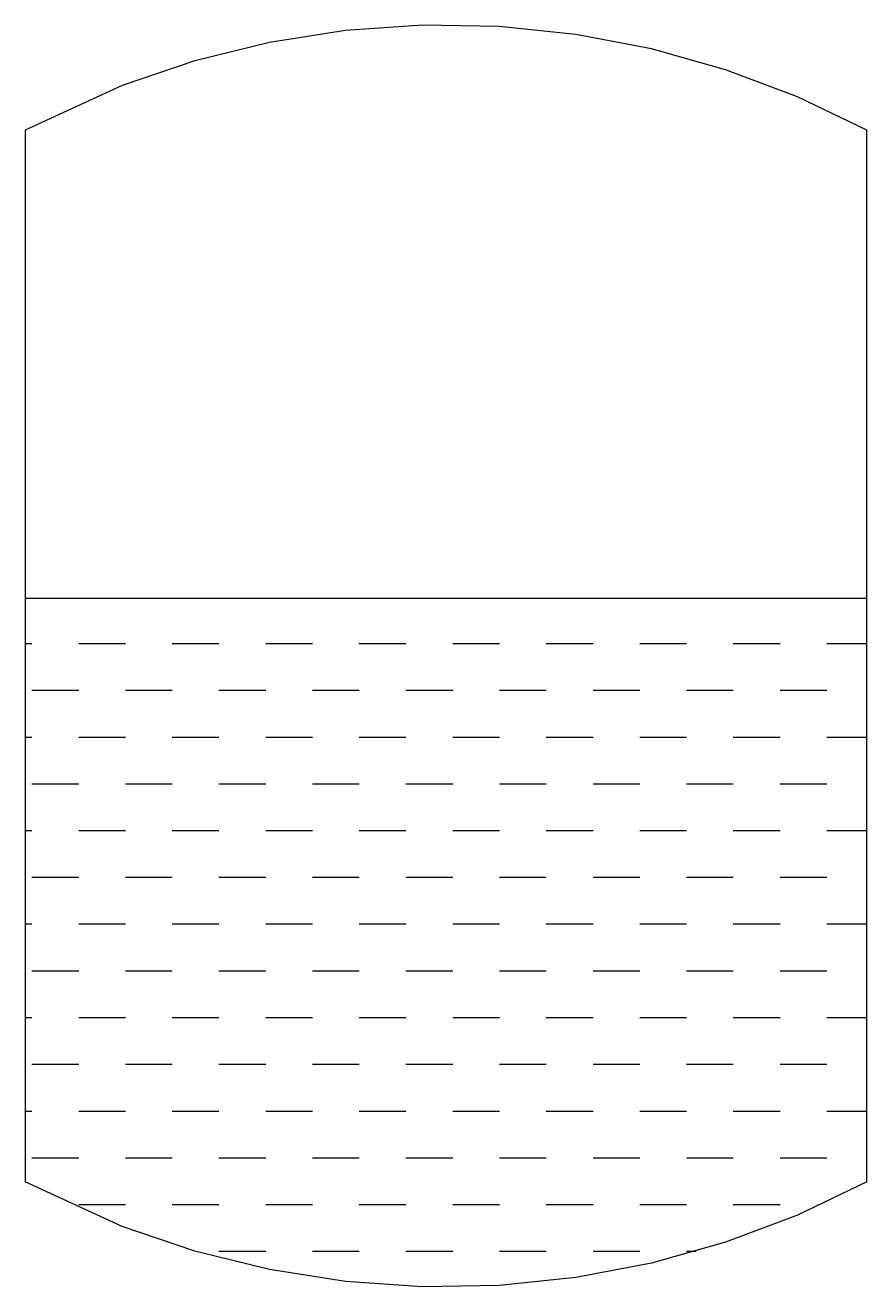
# Model space of a CAD drawing. Header units: millimetres. Extents: x -1553 to 1447, y -2249 to 2249.
import ezdxf

# ---------------------------------------------------------------- set-up
doc = ezdxf.new("R2010")
doc.units = ezdxf.units.MM

msp = doc.modelspace()

# ---------------------------------------------------------------- linework, layer by layer
at = {"color": 0, "linetype": 'ByBlock', "lineweight": -2}
for p, q in [((-1552.8, 1875.1), (-1552.8, -1874.9)), ((-1552.8, 206.3), (1447.2, 206.3)), ((-1552.8, 44.6), (-1528.9, 44.6)), ((-1362.2, 44.6), (-1195.5, 44.6)), ((-1028.8, 44.6), (-862.1, 44.6)), ((-695.4, 44.6), (-528.8, 44.6)), ((-362.1, 44.6), (-195.4, 44.6)), ((-28.7, 44.6), (138, 44.6)), ((304.7, 44.6), (471.4, 44.6)), ((638.1, 44.6), (804.7, 44.6)), ((971.4, 44.6), (1138.1, 44.6)), ((1304.8, 44.6), (1447.2, 44.6)), ((-1528.9, -122.1), (-1362.2, -122.1)), ((-1195.5, -122.1), (-1028.8, -122.1)), ((-862.1, -122.1), (-695.4, -122.1)), ((-528.8, -122.1), (-362.1, -122.1)), ((-195.4, -122.1), (-28.7, -122.1)), ((138, -122.1), (304.7, -122.1)), ((471.4, -122.1), (638.1, -122.1)), ((804.7, -122.1), (971.4, -122.1)), ((1138.1, -122.1), (1304.8, -122.1)), ((-1552.8, -288.8), (-1528.9, -288.8)), ((-1362.2, -288.8), (-1195.5, -288.8)), ((-1028.8, -288.8), (-862.1, -288.8)), ((-695.4, -288.8), (-528.8, -288.8)), ((-362.1, -288.8), (-195.4, -288.8)), ((-28.7, -288.8), (138, -288.8)), ((304.7, -288.8), (471.4, -288.8)), ((638.1, -288.8), (804.7, -288.8)), ((971.4, -288.8), (1138.1, -288.8)), ((1304.8, -288.8), (1447.2, -288.8)), ((-1528.9, -455.5), (-1362.2, -455.5)), ((-1195.5, -455.5), (-1028.8, -455.5)), ((-862.1, -455.5), (-695.4, -455.5)), ((-528.8, -455.5), (-362.1, -455.5)), ((-195.4, -455.5), (-28.7, -455.5)), ((138, -455.5), (304.7, -455.5)), ((471.4, -455.5), (638.1, -455.5)), ((804.7, -455.5), (971.4, -455.5)), ((1138.1, -455.5), (1304.8, -455.5)), ((-1552.8, -622.2), (-1528.9, -622.2)), ((-1362.2, -622.2), (-1195.5, -622.2)), ((-1028.8, -622.2), (-862.1, -622.2)), ((-695.4, -622.2), (-528.8, -622.2)), ((-362.1, -622.2), (-195.4, -622.2)), ((-28.7, -622.2), (138, -622.2)), ((304.7, -622.2), (471.4, -622.2)), ((638.1, -622.2), (804.7, -622.2)), ((971.4, -622.2), (1138.1, -622.2)), ((1304.8, -622.2), (1447.2, -622.2)), ((-1528.9, -788.9), (-1362.2, -788.9)), ((-1195.5, -788.9), (-1028.8, -788.9)), ((-862.1, -788.9), (-695.4, -788.9)), ((-528.8, -788.9), (-362.1, -788.9)), ((-195.4, -788.9), (-28.7, -788.9)), ((138, -788.9), (304.7, -788.9)), ((471.4, -788.9), (638.1, -788.9)), ((804.7, -788.9), (971.4, -788.9)), ((1138.1, -788.9), (1304.8, -788.9)), ((-1552.8, -955.5), (-1528.9, -955.5)), ((-1362.2, -955.5), (-1195.5, -955.5)), ((-1028.8, -955.5), (-862.1, -955.5)), ((-695.4, -955.5), (-528.8, -955.5)), ((-362.1, -955.5), (-195.4, -955.5)), ((-28.7, -955.5), (138, -955.5)), ((304.7, -955.5), (471.4, -955.5)), ((638.1, -955.5), (804.7, -955.5)), ((971.4, -955.5), (1138.1, -955.5)), ((1304.8, -955.5), (1447.2, -955.5)), ((-1528.9, -1122.2), (-1362.2, -1122.2)), ((-1195.5, -1122.2), (-1028.8, -1122.2)), ((-862.1, -1122.2), (-695.4, -1122.2)), ((-528.8, -1122.2), (-362.1, -1122.2)), ((-195.4, -1122.2), (-28.7, -1122.2)), ((138, -1122.2), (304.7, -1122.2)), ((471.4, -1122.2), (638.1, -1122.2)), ((804.7, -1122.2), (971.4, -1122.2)), ((1138.1, -1122.2), (1304.8, -1122.2)), ((-1552.8, -1288.9), (-1528.9, -1288.9)), ((-1362.2, -1288.9), (-1195.5, -1288.9)), ((-1028.8, -1288.9), (-862.1, -1288.9)), ((-695.4, -1288.9), (-528.8, -1288.9)), ((-362.1, -1288.9), (-195.4, -1288.9)), ((-28.7, -1288.9), (138, -1288.9)), ((304.7, -1288.9), (471.4, -1288.9)), ((638.1, -1288.9), (804.7, -1288.9)), ((971.4, -1288.9), (1138.1, -1288.9)), ((1304.8, -1288.9), (1447.2, -1288.9)), ((-1528.9, -1455.6), (-1362.2, -1455.6)), ((-1195.5, -1455.6), (-1028.8, -1455.6)), ((-862.1, -1455.6), (-695.4, -1455.6)), ((-528.8, -1455.6), (-362.1, -1455.6)), ((-195.4, -1455.6), (-28.7, -1455.6)), ((138, -1455.6), (304.7, -1455.6)), ((471.4, -1455.6), (638.1, -1455.6)), ((804.7, -1455.6), (971.4, -1455.6)), ((1138.1, -1455.6), (1304.8, -1455.6)), ((-1552.8, -1622.3), (-1528.9, -1622.3)), ((-1362.2, -1622.3), (-1195.5, -1622.3)), ((-1028.8, -1622.3), (-862.1, -1622.3)), ((-695.4, -1622.3), (-528.8, -1622.3)), ((-362.1, -1622.3), (-195.4, -1622.3)), ((-28.7, -1622.3), (138, -1622.3)), ((304.7, -1622.3), (471.4, -1622.3)), ((638.1, -1622.3), (804.7, -1622.3)), ((971.4, -1622.3), (1138.1, -1622.3)), ((1304.8, -1622.3), (1447.2, -1622.3)), ((-1528.9, -1789), (-1362.2, -1789)), ((-1195.5, -1789), (-1028.8, -1789)), ((-862.1, -1789), (-695.4, -1789)), ((-528.8, -1789), (-362.1, -1789)), ((-195.4, -1789), (-28.7, -1789)), ((138, -1789), (304.7, -1789)), ((471.4, -1789), (638.1, -1789)), ((804.7, -1789), (971.4, -1789)), ((1138.1, -1789), (1304.8, -1789)), ((-1362.2, -1955.7), (-1195.5, -1955.7)), ((-1028.8, -1955.7), (-862.1, -1955.7)), ((-695.4, -1955.7), (-528.8, -1955.7)), ((-362.1, -1955.7), (-195.4, -1955.7)), ((-28.7, -1955.7), (138, -1955.7)), ((304.7, -1955.7), (471.4, -1955.7)), ((638.1, -1955.7), (804.7, -1955.7)), ((971.4, -1955.7), (1138.1, -1955.7)), ((-862.1, -2122.4), (-695.4, -2122.4)), ((-528.8, -2122.4), (-362.1, -2122.4)), ((-195.4, -2122.4), (-28.7, -2122.4)), ((138, -2122.4), (304.7, -2122.4)), ((471.4, -2122.4), (638.1, -2122.4)), ((804.7, -2122.4), (839.6, -2122.4))]:
    msp.add_line(p, q, dxfattribs=at)
for points in [[(1447.2, 1875.1), (1199.9, 1993.6), (943.3, 2090.4), (679.3, 2164.9), (409.9, 2216.3), (137.1, 2244.4), (-137.1, 2248.9), (-410.7, 2229.9), (-681.7, 2187.4), (-948, 2121.8), (-1207.6, 2033.5), (-1552.5, 1875.2)], [(1447, -1875.1), (1447.2, -1874.9), (1447.2, 1875.1)], [(1447.2, -1875.1), (1199.9, -1993.6), (943.3, -2090.4), (679.3, -2164.9), (409.9, -2216.3), (137.1, -2244.4), (-137.1, -2248.9), (-410.7, -2229.9), (-681.7, -2187.4), (-948, -2121.8), (-1207.6, -2033.5), (-1552.5, -1875.2)]]:
    msp.add_lwpolyline(points, dxfattribs=at)

doc.saveas('drawing.dxf')
